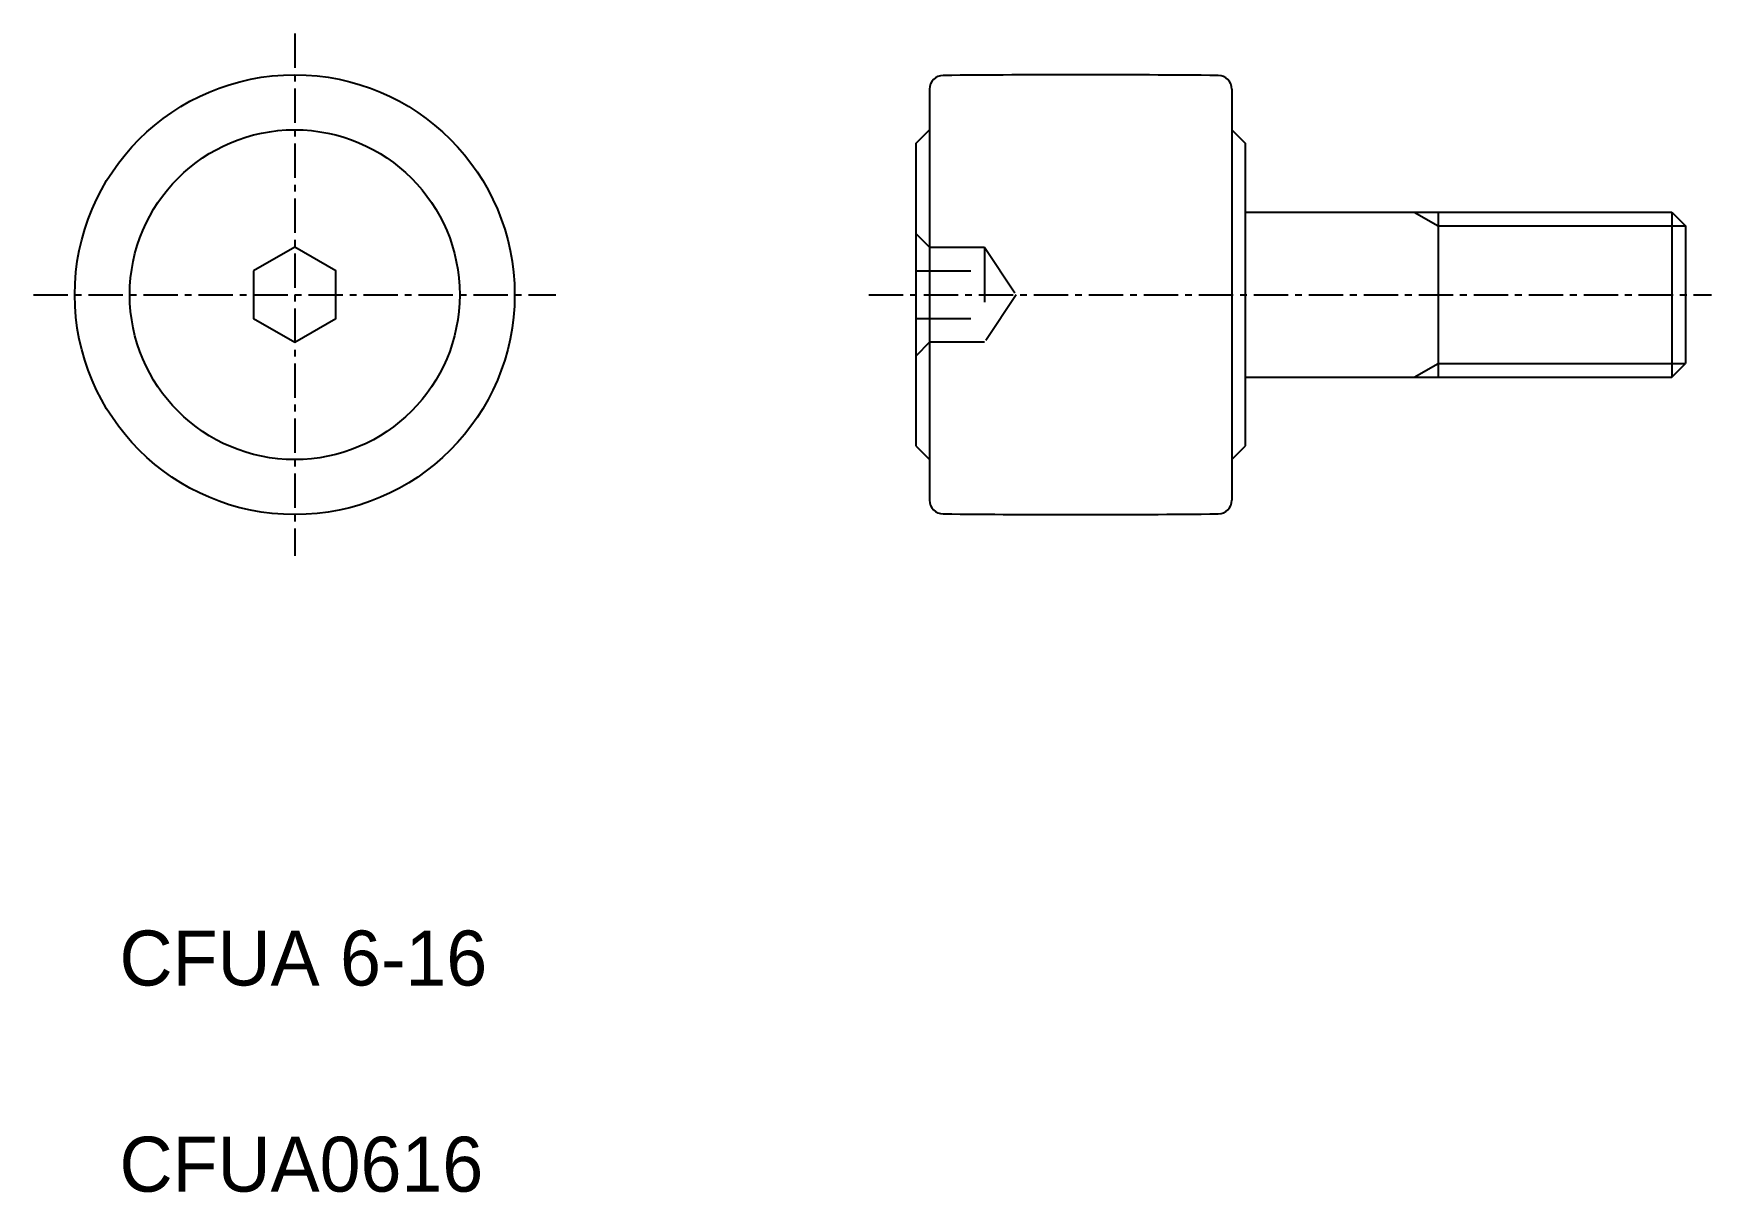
# Model space of a CAD drawing. Extents: x 106.4 to 167.4, y 113.6 to 155.8.
import ezdxf

# ---------------------------------------------------------------- set-up
doc = ezdxf.new("R2010")
doc.units = 0
doc.linetypes.add('CENTER', pattern=[2, 1.25, -0.25, 0.25, -0.25])
doc.linetypes.add('DASHED', pattern=[3.5, 2, -1.5])
doc.layers.get('0').update_dxf_attribs({"linetype": 'CONTINUOUS'})
doc.layers.add('CENTER', color=1, linetype='CENTER')

msp = doc.modelspace()

# ---------------------------------------------------------------- linework, layer by layer
for p, q in [((138.965, 153.762), (138.965, 138.812)), ((149.965, 153.762), (149.965, 138.812)), ((138.465, 151.787), (138.965, 152.287)), ((149.965, 152.287), (150.465, 151.787)), ((138.465, 151.787), (138.465, 140.787)), ((150.465, 140.787), (150.465, 151.787)), ((138.465, 149.037), (138.465, 149.037)), ((150.465, 149.287), (165.965, 149.287)), ((157.465, 149.287), (157.465, 143.287)), ((165.965, 149.287), (165.965, 143.287)), ((165.965, 149.287), (166.465, 148.787)), ((166.465, 148.787), (166.465, 143.787)), ((138.465, 146.287), (138.465, 146.287)), ((165.965, 143.287), (166.465, 143.787)), ((150.465, 143.287), (165.965, 143.287)), ((138.465, 140.787), (138.965, 140.287)), ((149.965, 140.287), (150.465, 140.787))]:
    msp.add_line(p, q)
at = {"color": 3}
for p, q in [((156.599, 149.287), (157.465, 148.787)), ((157.465, 148.787), (166.465, 148.787)), ((156.599, 143.287), (157.465, 143.787)), ((157.465, 143.787), (166.465, 143.787))]:
    msp.add_line(p, q, dxfattribs=at)
at = {"color": 3, "linetype": 'DASHED'}
for p, q in [((138.465, 148.519), (138.965, 148.019)), ((138.965, 148.019), (140.965, 148.019)), ((140.965, 148.019), (140.965, 144.555)), ((140.965, 148.019), (142.12, 146.287)), ((138.465, 147.153), (140.965, 147.153)), ((142.12, 146.287), (140.965, 144.555)), ((138.465, 145.421), (140.965, 145.421)), ((138.965, 144.555), (138.465, 144.055)), ((140.965, 144.555), (138.965, 144.555))]:
    msp.add_line(p, q, dxfattribs=at)
msp.add_lwpolyline([(114.376, 147.153), (114.376, 145.421), (115.876, 144.555), (117.376, 145.421), (117.376, 147.153), (115.876, 148.019)], close=True)
for radius in [8, 6]:
    msp.add_circle((115.876, 146.287), radius)
for centre, radius, start, end in [((139.465, 153.762), 0.5, 90.57354, 180), ((144.465, -345.713), 500, 89.42646, 90.57354), ((149.465, 153.762), 0.5, 0, 89.42646), ((139.465, 138.812), 0.5, 180, 269.42646), ((149.465, 138.812), 0.5, 270.57354, 0), ((144.465, 638.287), 500, 269.42646, 270.57354)]:
    msp.add_arc(centre, radius, start, end)
at = {"layer": 'CENTER', "color": 1, "linetype": 'CENTER'}
for p, q in [((115.876, 155.787), (115.876, 136.787)), ((106.376, 146.287), (125.376, 146.287)), ((136.76, 146.287), (167.408, 146.287))]:
    msp.add_line(p, q, dxfattribs=at)

# ---------------------------------------------------------------- texts
for s, p in [('CFUA 6-16', (109.502, 121.155)), ('CFUA0616', (109.502, 113.655))]:
    msp.add_text(s, height=2).set_placement(p)

doc.saveas('drawing.dxf')
